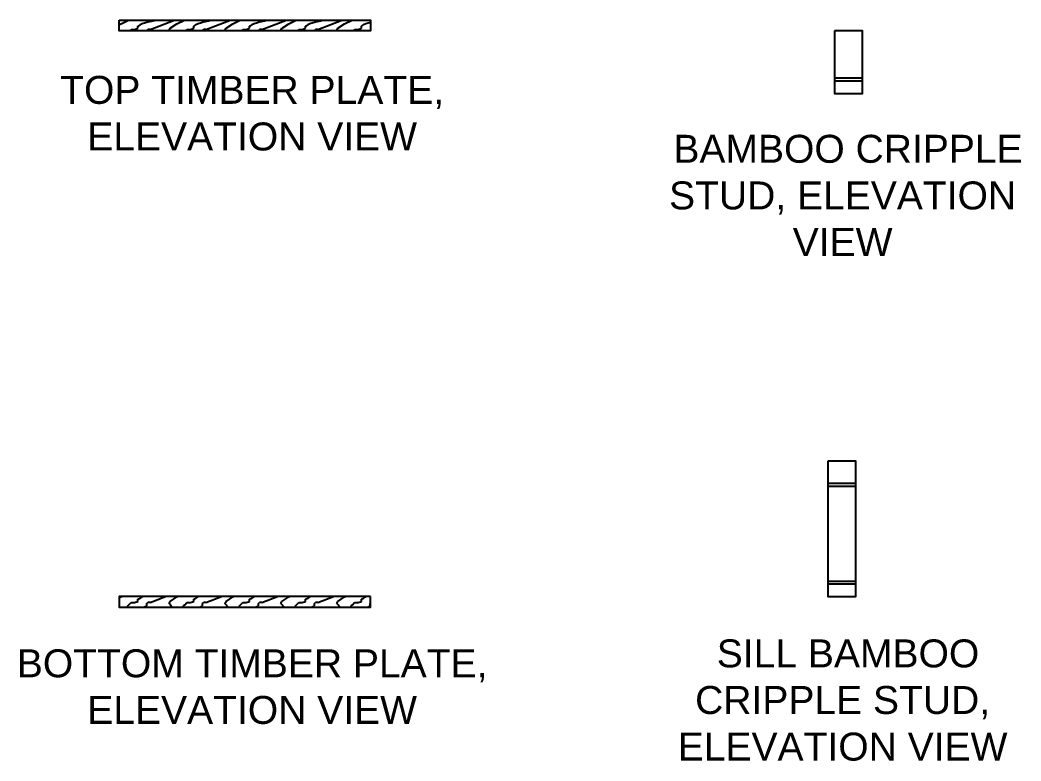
# Model space of a CAD drawing. Extents: x 6298 to 37851, y 8111 to 44134.
# Drawn here: x 13078 to 16660, y 12523 to 15173 of the extents above; entities that cross this region are included whole.
import ezdxf

# ---------------------------------------------------------------- set-up
doc = ezdxf.new("R2010")
doc.units = 0
doc.header["$MEASUREMENT"] = 0
for name, color, linetype in [('0-S1', 1, 'Continuous'), ('A-DIMENSIONS', 30, 'Continuous'), ('A-Hatch', 8, 'Continuous'), ('AR-Bamboo Stud', 2, 'Continuous'), ('AR-Timber Plate', 3, 'Continuous')]:
    doc.layers.add(name, color=color, linetype=linetype)
doc.styles.get("Standard").update_dxf_attribs({"font": 'arial.ttf'})

msp = doc.modelspace()

# ---------------------------------------------------------------- hatches: boundary and pattern name
at = {"layer": 'A-Hatch'}
h = msp.add_hatch(dxfattribs=at)
h.set_pattern_fill('HWOD20E1', color=256, scale=4, pattern_type=2)
h.set_pattern_definition([(14.03624, (-146456.78, -15832.68), (2e-07, 200), [32.9848, -791.6363]), (14.03624, (-146256.78, -15832.68), (2e-07, 200), [32.9848, -791.6363]), (14.03624, (-146056.78, -15832.68), (2e-07, 200), [32.9848, -791.6363]), (14.03624, (-145856.78, -15832.68), (2e-07, 200), [32.9848, -791.6363]), (18.43495, (-146424.78, -15824.68), (3e-07, 200), [37.9473, -594.5082]), (18.43495, (-146224.78, -15824.68), (3e-07, 200), [37.9473, -594.5082]), (18.43495, (-146024.78, -15824.68), (3e-07, 200), [37.9473, -594.5082]), (21.80141, (-146388.78, -15812.68), (-5e-06, 200), [21.5407, -1055.4923]), (21.80141, (-146188.78, -15812.68), (-5e-06, 200), [21.5407, -1055.4923]), (21.80141, (-145988.78, -15812.68), (-5e-06, 200), [21.5407, -1055.4923]), (21.80141, (-145788.78, -15812.68), (-5e-06, 200), [21.5407, -1055.4923]), (21.80141, (-145588.78, -15812.68), (-5e-06, 200), [21.5407, -1055.4923]), (63.43495, (-146368.78, -15804.68), (-3e-06, 199.999995), [8.94427, -438.26932]), (90, (-146364.78, -15796.68), (-200, 1e-14), [8, -192]), (153.43495, (-146364.78, -15788.68), (1e-05, 200), [8.94427, -438.2693]), (153.43495, (-146164.78, -15788.68), (1e-05, 200), [8.94427, -438.2693]), (90, (-146372.78, -15784.68), (-200, 1e-14), [8, -192]), (45, (-146372.78, -15776.68), (1e-14, 200), [5.65685, -277.18585]), (45, (-146368.78, -15772.68), (1e-14, 200), [5.65685, -277.18585]), (90, (-146364.78, -15768.68), (-200, 1e-14), [4, -196]), (146.30994, (-146364.78, -15764.68), (-1e-05, 200), [14.4222, -706.68805]), (146.30994, (-146164.78, -15764.68), (-1e-05, 200), [14.4222, -706.68805]), (146.30994, (-145964.78, -15764.68), (-1e-05, 200), [14.4222, -706.68805]), (168.69008, (-146376.78, -15756.68), (-2e-05, 200), [20.3961, -999.4078]), (168.69008, (-146176.78, -15756.68), (-2e-05, 200), [20.3961, -999.4078]), (168.69008, (-145976.78, -15756.68), (-2e-05, 200), [20.3961, -999.4078]), (168.69008, (-145776.78, -15756.68), (-2e-05, 200), [20.3961, -999.4078]), (168.69008, (-145576.78, -15756.68), (-2e-05, 200), [20.3961, -999.4078]), (171.86989, (-146396.78, -15752.68), (2e-05, 200), [28.2843, -1385.9293]), (171.86989, (-146196.78, -15752.68), (2e-05, 200), [28.2843, -1385.9293]), (171.86989, (-145996.78, -15752.68), (2e-05, 200), [28.2843, -1385.9293]), (171.86989, (-145796.78, -15752.68), (2e-05, 200), [28.2843, -1385.9293]), (171.86989, (-145596.78, -15752.68), (2e-05, 200), [28.2843, -1385.9293]), (171.86989, (-145396.78, -15752.68), (2e-05, 200), [28.2843, -1385.9293]), (171.86989, (-145196.78, -15752.68), (2e-05, 200), [28.2843, -1385.9293]), (172.87498, (-146424.78, -15748.68), (-2e-06, 200), [32.249, -1580.2025]), (172.87498, (-146224.78, -15748.68), (-2e-06, 200), [32.249, -1580.2025]), (172.87498, (-146024.78, -15748.68), (-2e-06, 200), [32.249, -1580.2025]), (172.87498, (-145824.78, -15748.68), (-2e-06, 200), [32.249, -1580.2025]), (172.87498, (-145624.78, -15748.68), (-2e-06, 200), [32.249, -1580.2025]), (172.87498, (-145424.78, -15748.68), (-2e-06, 200), [32.249, -1580.2025]), (172.87498, (-145224.78, -15748.68), (-2e-06, 200), [32.249, -1580.2025]), (172.87498, (-145024.78, -15748.68), (-2e-06, 200), [32.249, -1580.2025]), (20.85446, (-146456.78, -15860.68), (-1e-06, 200), [89.889, -4404.552]), (20.85446, (-146256.78, -15860.68), (-1e-06, 200), [89.889, -4404.552]), (20.85446, (-146056.78, -15860.68), (-1e-06, 200), [89.889, -4404.552]), (20.85446, (-145856.78, -15860.68), (-1e-06, 200), [89.889, -4404.552]), (20.85446, (-145656.78, -15860.68), (-1e-06, 200), [89.889, -4404.552]), (20.85446, (-145456.78, -15860.68), (-1e-06, 200), [89.889, -4404.552]), (20.85446, (-145256.78, -15860.68), (-1e-06, 200), [89.889, -4404.552]), (20.85446, (-145056.78, -15860.68), (-1e-06, 200), [89.889, -4404.552]), (20.85446, (-144856.78, -15860.68), (-1e-06, 200), [89.889, -4404.552]), (20.85446, (-144656.78, -15860.68), (-1e-06, 200), [89.889, -4404.552]), (20.85446, (-144456.78, -15860.68), (-1e-06, 200), [89.889, -4404.552]), (20.85446, (-144256.78, -15860.68), (-1e-06, 200), [89.889, -4404.552]), (20.85446, (-144056.78, -15860.68), (-1e-06, 200), [89.889, -4404.552]), (20.85446, (-143856.78, -15860.68), (-1e-06, 200), [89.889, -4404.552]), (20.85446, (-143656.78, -15860.68), (-1e-06, 200), [89.889, -4404.552]), (20.85446, (-143456.78, -15860.68), (-1e-06, 200), [89.889, -4404.552]), (20.85446, (-143256.78, -15860.68), (-1e-06, 200), [89.889, -4404.552]), (20.85446, (-143056.78, -15860.68), (-1e-06, 200), [89.889, -4404.552]), (20.85446, (-142856.78, -15860.68), (-1e-06, 200), [89.889, -4404.552]), (20.85446, (-142656.78, -15860.68), (-1e-06, 200), [89.889, -4404.552]), (20.85446, (-142456.78, -15860.68), (-1e-06, 200), [89.889, -4404.552]), (23.96249, (-146372.78, -15828.68), (-7e-06, 200), [39.3954, -1930.376]), (23.96249, (-146172.78, -15828.68), (-7e-06, 200), [39.3954, -1930.376]), (23.96249, (-145972.78, -15828.68), (-7e-06, 200), [39.3954, -1930.376]), (23.96249, (-145772.78, -15828.68), (-7e-06, 200), [39.3954, -1930.376]), (23.96249, (-145572.78, -15828.68), (-7e-06, 200), [39.3954, -1930.376]), (23.96249, (-145372.78, -15828.68), (-7e-06, 200), [39.3954, -1930.376]), (23.96249, (-145172.78, -15828.68), (-7e-06, 200), [39.3954, -1930.376]), (23.96249, (-144972.78, -15828.68), (-7e-06, 200), [39.3954, -1930.376]), (23.96249, (-144772.78, -15828.68), (-7e-06, 200), [39.3954, -1930.376]), (63.43495, (-146336.78, -15812.68), (-3e-06, 199.999995), [8.94427, -438.26932]), (108.43495, (-146332.78, -15804.68), (-9e-06, 200.000005), [12.6491, -619.8064]), (108.43495, (-146336.78, -15792.68), (-9e-06, 200.000005), [12.6491, -619.8064]), (45, (-146340.78, -15780.68), (1e-14, 200), [16.97056, -265.87216]), (71.56505, (-146328.78, -15768.68), (6e-06, 200.000006), [12.6491, -619.8064]), (135, (-146324.78, -15756.68), (1e-14, 200), [11.3137, -271.529]), (143.1301, (-146332.78, -15748.68), (-5e-07, 200), [20, -980]), (143.1301, (-146132.78, -15748.68), (-5e-07, 200), [20, -980]), (143.1301, (-145932.78, -15748.68), (-5e-07, 200), [20, -980]), (143.1301, (-145732.78, -15748.68), (-5e-07, 200), [20, -980]), (170.53767, (-146348.78, -15736.68), (2e-05, 200), [24.331, -1192.2214]), (170.53767, (-146148.78, -15736.68), (2e-05, 200), [24.331, -1192.2214]), (170.53767, (-145948.78, -15736.68), (2e-05, 200), [24.331, -1192.2214]), (170.53767, (-145748.78, -15736.68), (2e-05, 200), [24.331, -1192.2214]), (170.53767, (-145548.78, -15736.68), (2e-05, 200), [24.331, -1192.2214]), (170.53767, (-145348.78, -15736.68), (2e-05, 200), [24.331, -1192.2214]), (161.56505, (-146372.78, -15732.68), (1e-05, 200), [37.9473, -594.5082]), (161.56505, (-146172.78, -15732.68), (1e-05, 200), [37.9473, -594.5082]), (161.56505, (-145972.78, -15732.68), (1e-05, 200), [37.9473, -594.5082]), (170.53767, (-146408.78, -15720.68), (2e-05, 200), [48.6621, -1167.8904]), (170.53767, (-146208.78, -15720.68), (2e-05, 200), [48.6621, -1167.8904]), (170.53767, (-146008.78, -15720.68), (2e-05, 200), [48.6621, -1167.8904]), (170.53767, (-145808.78, -15720.68), (2e-05, 200), [48.6621, -1167.8904]), (170.53767, (-145608.78, -15720.68), (2e-05, 200), [48.6621, -1167.8904]), (170.53767, (-145408.78, -15720.68), (2e-05, 200), [48.6621, -1167.8904]), (116.56505, (-146376.78, -15880.68), (-1e-05, 200.000006), [8.94427, -438.26932]), (135, (-146380.78, -15872.68), (1e-14, 200), [11.3137, -271.529]), (63.43495, (-146388.78, -15864.68), (-3e-06, 199.999995), [8.94427, -438.26932]), (33.69007, (-146384.78, -15856.68), (7e-06, 200), [28.8444, -692.2659]), (33.69007, (-146184.78, -15856.68), (7e-06, 200), [28.8444, -692.2659]), (33.69007, (-145984.78, -15856.68), (7e-06, 200), [28.8444, -692.2659]), (26.56505, (-146360.78, -15840.68), (4e-06, 200), [35.7771, -411.4365]), (26.56505, (-146160.78, -15840.68), (4e-06, 200), [35.7771, -411.4365]), (15.9454, (-146328.78, -15824.68), (-3e-07, 200), [29.1204, -1426.9015]), (15.9454, (-146128.78, -15824.68), (-3e-07, 200), [29.1204, -1426.9015]), (15.9454, (-145928.78, -15824.68), (-3e-07, 200), [29.1204, -1426.9015]), (15.9454, (-145728.78, -15824.68), (-3e-07, 200), [29.1204, -1426.9015]), (15.9454, (-145528.78, -15824.68), (-3e-07, 200), [29.1204, -1426.9015]), (15.9454, (-145328.78, -15824.68), (-3e-07, 200), [29.1204, -1426.9015]), (15.9454, (-145128.78, -15824.68), (-3e-07, 200), [29.1204, -1426.9015]), (8.1301, (-146300.78, -15816.68), (5e-07, 200), [28.2843, -1385.9293]), (8.1301, (-146100.78, -15816.68), (5e-07, 200), [28.2843, -1385.9293]), (8.1301, (-145900.78, -15816.68), (5e-07, 200), [28.2843, -1385.9293]), (8.1301, (-145700.78, -15816.68), (5e-07, 200), [28.2843, -1385.9293]), (8.1301, (-145500.78, -15816.68), (5e-07, 200), [28.2843, -1385.9293]), (8.1301, (-145300.78, -15816.68), (5e-07, 200), [28.2843, -1385.9293]), (8.1301, (-145100.78, -15816.68), (5e-07, 200), [28.2843, -1385.9293]), (14.03624, (-146272.78, -15812.68), (2e-07, 200), [16.4924, -808.1287]), (14.03624, (-146072.78, -15812.68), (2e-07, 200), [16.4924, -808.1287]), (14.03624, (-145872.78, -15812.68), (2e-07, 200), [16.4924, -808.1287]), (14.03624, (-145672.78, -15812.68), (2e-07, 200), [16.4924, -808.1287]), (270, (-146376.78, -15880.68), (200, 1e-14), [4, -196]), (164.74489, (-146256.78, -15744.68), (-4e-06, 200), [45.607, -2234.744]), (164.74489, (-146056.78, -15744.68), (-4e-06, 200), [45.607, -2234.744]), (164.74489, (-145856.78, -15744.68), (-4e-06, 200), [45.607, -2234.744]), (164.74489, (-145656.78, -15744.68), (-4e-06, 200), [45.607, -2234.744]), (164.74489, (-145456.78, -15744.68), (-4e-06, 200), [45.607, -2234.744]), (164.74489, (-145256.78, -15744.68), (-4e-06, 200), [45.607, -2234.744]), (164.74489, (-145056.78, -15744.68), (-4e-06, 200), [45.607, -2234.744]), (164.74489, (-144856.78, -15744.68), (-4e-06, 200), [45.607, -2234.744]), (164.74489, (-144656.78, -15744.68), (-4e-06, 200), [45.607, -2234.744]), (164.74489, (-144456.78, -15744.68), (-4e-06, 200), [45.607, -2234.744]), (164.74489, (-144256.78, -15744.68), (-4e-06, 200), [45.607, -2234.744]), (159.44395, (-146300.78, -15732.68), (-2e-05, 200), [34.176, -1674.6248]), (159.44395, (-146100.78, -15732.68), (-2e-05, 200), [34.176, -1674.6248]), (159.44395, (-145900.78, -15732.68), (-2e-05, 200), [34.176, -1674.6248]), (159.44395, (-145700.78, -15732.68), (-2e-05, 200), [34.176, -1674.6248]), (159.44395, (-145500.78, -15732.68), (-2e-05, 200), [34.176, -1674.6248]), (159.44395, (-145300.78, -15732.68), (-2e-05, 200), [34.176, -1674.6248]), (159.44395, (-145100.78, -15732.68), (-2e-05, 200), [34.176, -1674.6248]), (159.44395, (-144900.78, -15732.68), (-2e-05, 200), [34.176, -1674.6248]), (135, (-146332.78, -15720.68), (1e-14, 200), [11.3137, -271.529]), (90, (-146340.78, -15712.68), (-200, 1e-14), [8, -192]), (63.43495, (-146340.78, -15704.68), (-3e-06, 199.999995), [8.94427, -438.26932]), (90, (-146336.78, -15696.68), (-200, 1e-14), [8, -192]), (90, (-146336.78, -15688.68), (-200, 1e-14), [4, -196]), (9.46232, (-146456.78, -15808.68), (2e-06, 200), [24.331, -1192.2214]), (9.46232, (-146256.78, -15808.68), (2e-06, 200), [24.331, -1192.2214]), (9.46232, (-146056.78, -15808.68), (2e-06, 200), [24.331, -1192.2214]), (9.46232, (-145856.78, -15808.68), (2e-06, 200), [24.331, -1192.2214]), (9.46232, (-145656.78, -15808.68), (2e-06, 200), [24.331, -1192.2214]), (9.46232, (-145456.78, -15808.68), (2e-06, 200), [24.331, -1192.2214]), (21.80141, (-146432.78, -15804.68), (-5e-06, 200), [21.5407, -1055.4923]), (21.80141, (-146232.78, -15804.68), (-5e-06, 200), [21.5407, -1055.4923]), (21.80141, (-146032.78, -15804.68), (-5e-06, 200), [21.5407, -1055.4923]), (21.80141, (-145832.78, -15804.68), (-5e-06, 200), [21.5407, -1055.4923]), (21.80141, (-145632.78, -15804.68), (-5e-06, 200), [21.5407, -1055.4923]), (45, (-146412.78, -15796.68), (1e-14, 200), [11.3137, -271.529]), (108.43495, (-146404.78, -15788.68), (-9e-06, 200.000005), [12.6491, -619.8064]), (153.43495, (-146408.78, -15776.68), (1e-05, 200), [17.88854, -429.32504]), (153.43495, (-146208.78, -15776.68), (1e-05, 200), [17.88854, -429.32504]), (165.96376, (-146424.78, -15768.68), (5e-06, 200), [16.4924, -808.1287]), (165.96376, (-146224.78, -15768.68), (5e-06, 200), [16.4924, -808.1287]), (165.96376, (-146024.78, -15768.68), (5e-06, 200), [16.4924, -808.1287]), (165.96376, (-145824.78, -15768.68), (5e-06, 200), [16.4924, -808.1287]), (165.96376, (-146440.78, -15764.68), (5e-06, 200), [16.4924, -808.1287]), (165.96376, (-146240.78, -15764.68), (5e-06, 200), [16.4924, -808.1287]), (165.96376, (-146040.78, -15764.68), (5e-06, 200), [16.4924, -808.1287]), (165.96376, (-145840.78, -15764.68), (5e-06, 200), [16.4924, -808.1287]), (158.19859, (-146256.78, -15712.68), (-2e-05, 200), [21.5407, -1055.4923]), (158.19859, (-146056.78, -15712.68), (-2e-05, 200), [21.5407, -1055.4923]), (158.19859, (-145856.78, -15712.68), (-2e-05, 200), [21.5407, -1055.4923]), (158.19859, (-145656.78, -15712.68), (-2e-05, 200), [21.5407, -1055.4923]), (158.19859, (-145456.78, -15712.68), (-2e-05, 200), [21.5407, -1055.4923]), (153.43495, (-146276.78, -15704.68), (1e-05, 200), [8.94427, -438.2693]), (153.43495, (-146076.78, -15704.68), (1e-05, 200), [8.94427, -438.2693]), (135, (-146284.78, -15700.68), (1e-14, 200), [11.3137, -271.529]), (90, (-146292.78, -15692.68), (-200, 1e-14), [4, -196]), (45, (-146292.78, -15688.68), (1e-14, 200), [5.65685, -277.18585]), (165.96376, (-146256.78, -15760.68), (5e-06, 200), [32.9848, -791.6363]), (165.96376, (-146056.78, -15760.68), (5e-06, 200), [32.9848, -791.6363]), (165.96376, (-145856.78, -15760.68), (5e-06, 200), [32.9848, -791.6363]), (165.96376, (-145656.78, -15760.68), (5e-06, 200), [32.9848, -791.6363]), (161.56505, (-146288.78, -15752.68), (1e-05, 200), [25.2982, -607.1573]), (161.56505, (-146088.78, -15752.68), (1e-05, 200), [25.2982, -607.1573]), (161.56505, (-145888.78, -15752.68), (1e-05, 200), [25.2982, -607.1573]), (149.03624, (-146312.78, -15744.68), (1e-05, 200), [23.3238, -1142.8666]), (149.03624, (-146112.78, -15744.68), (1e-05, 200), [23.3238, -1142.8666]), (149.03624, (-145912.78, -15744.68), (1e-05, 200), [23.3238, -1142.8666]), (149.03624, (-145712.78, -15744.68), (1e-05, 200), [23.3238, -1142.8666]), (149.03624, (-145512.78, -15744.68), (1e-05, 200), [23.3238, -1142.8666]), (153.43495, (-146332.78, -15732.68), (1e-05, 200), [26.8328, -420.38077]), (153.43495, (-146132.78, -15732.68), (1e-05, 200), [26.8328, -420.38077]), (135, (-146356.78, -15720.68), (1e-14, 200), [11.3137, -271.529]), (153.43495, (-146364.78, -15712.68), (1e-05, 200), [8.94427, -438.2693]), (153.43495, (-146164.78, -15712.68), (1e-05, 200), [8.94427, -438.2693]), (108.43495, (-146372.78, -15708.68), (-9e-06, 200.000005), [12.6491, -619.8064]), (90, (-146376.78, -15696.68), (-200, 1e-14), [12, -188]), (195.94539, (-146256.78, -15832.68), (2e-05, 200), [29.1204, -1426.9015]), (195.94539, (-146056.78, -15832.68), (2e-05, 200), [29.1204, -1426.9015]), (195.94539, (-145856.78, -15832.68), (2e-05, 200), [29.1204, -1426.9015]), (195.94539, (-145656.78, -15832.68), (2e-05, 200), [29.1204, -1426.9015]), (195.94539, (-145456.78, -15832.68), (2e-05, 200), [29.1204, -1426.9015]), (195.94539, (-145256.78, -15832.68), (2e-05, 200), [29.1204, -1426.9015]), (195.94539, (-145056.78, -15832.68), (2e-05, 200), [29.1204, -1426.9015]), (206.56506, (-146284.78, -15840.68), (-3e-05, 200), [8.94427, -438.2693]), (206.56506, (-146084.78, -15840.68), (-3e-05, 200), [8.94427, -438.2693]), (180, (-146256.78, -15860.68), (-2e-14, -200), [8, -192]), (90, (-146336.78, -15884.68), (-200, 1e-14), [12, -188]), (45, (-146336.78, -15872.68), (1e-14, 200), [5.65685, -277.18585]), (45, (-146332.78, -15868.68), (1e-14, 200), [11.3137, -271.529]), (0, (-146324.78, -15860.68), (0, 200), [12, -188]), (18.43495, (-146312.78, -15860.68), (3e-07, 200), [12.6491, -619.8064]), (18.43495, (-146112.78, -15860.68), (3e-07, 200), [12.6491, -619.8064]), (18.43495, (-145912.78, -15860.68), (3e-07, 200), [12.6491, -619.8064]), (90, (-146300.78, -15856.68), (-200, 1e-14), [8, -192]), (26.56505, (-146300.78, -15848.68), (4e-06, 200), [8.94427, -438.2693]), (26.56505, (-146100.78, -15848.68), (4e-06, 200), [8.94427, -438.2693]), (45, (-146288.78, -15884.68), (1e-14, 200), [5.65685, -277.18585]), (26.56505, (-146284.78, -15880.68), (4e-06, 200), [8.94427, -438.2693]), (26.56505, (-146084.78, -15880.68), (4e-06, 200), [8.94427, -438.2693]), (26.56505, (-146276.78, -15876.68), (4e-06, 200), [8.94427, -438.2693]), (26.56505, (-146076.78, -15876.68), (4e-06, 200), [8.94427, -438.2693]), (90, (-146268.78, -15872.68), (-200, 1e-14), [4, -196]), (90, (-146268.78, -15868.68), (-200, 1e-14), [4, -196]), (45, (-146268.78, -15864.68), (1e-14, 200), [5.65685, -277.18585])])
h.paths.add_polyline_path([(14332.6, 15134.7), (13432.5, 15134.8), (13432.5, 15172.7), (14332.6, 15172.9)])
h = msp.add_hatch(dxfattribs=at)
h.set_pattern_fill('HWOD20E1', color=256, scale=4, pattern_type=2)
h.set_pattern_definition([(14.03624, (-146456.79, -17882.6), (2e-07, 200), [32.9848, -791.6363]), (14.03624, (-146256.79, -17882.6), (2e-07, 200), [32.9848, -791.6363]), (14.03624, (-146056.79, -17882.6), (2e-07, 200), [32.9848, -791.6363]), (14.03624, (-145856.79, -17882.6), (2e-07, 200), [32.9848, -791.6363]), (18.43495, (-146424.79, -17874.6), (3e-07, 200), [37.9473, -594.5082]), (18.43495, (-146224.79, -17874.6), (3e-07, 200), [37.9473, -594.5082]), (18.43495, (-146024.79, -17874.6), (3e-07, 200), [37.9473, -594.5082]), (21.80141, (-146388.79, -17862.6), (-5e-06, 200), [21.5407, -1055.4923]), (21.80141, (-146188.79, -17862.6), (-5e-06, 200), [21.5407, -1055.4923]), (21.80141, (-145988.79, -17862.6), (-5e-06, 200), [21.5407, -1055.4923]), (21.80141, (-145788.79, -17862.6), (-5e-06, 200), [21.5407, -1055.4923]), (21.80141, (-145588.79, -17862.6), (-5e-06, 200), [21.5407, -1055.4923]), (63.43495, (-146368.79, -17854.6), (-3e-06, 199.999995), [8.94427, -438.26932]), (90, (-146364.79, -17846.6), (-200, 1e-14), [8, -192]), (153.43495, (-146364.79, -17838.6), (1e-05, 200), [8.94427, -438.2693]), (153.43495, (-146164.79, -17838.6), (1e-05, 200), [8.94427, -438.2693]), (90, (-146372.79, -17834.6), (-200, 1e-14), [8, -192]), (45, (-146372.79, -17826.6), (1e-14, 200), [5.65685, -277.18585]), (45, (-146368.79, -17822.6), (1e-14, 200), [5.65685, -277.18585]), (90, (-146364.79, -17818.6), (-200, 1e-14), [4, -196]), (146.30994, (-146364.79, -17814.6), (-1e-05, 200), [14.4222, -706.68805]), (146.30994, (-146164.79, -17814.6), (-1e-05, 200), [14.4222, -706.68805]), (146.30994, (-145964.79, -17814.6), (-1e-05, 200), [14.4222, -706.68805]), (168.69008, (-146376.79, -17806.6), (-2e-05, 200), [20.3961, -999.4078]), (168.69008, (-146176.79, -17806.6), (-2e-05, 200), [20.3961, -999.4078]), (168.69008, (-145976.79, -17806.6), (-2e-05, 200), [20.3961, -999.4078]), (168.69008, (-145776.79, -17806.6), (-2e-05, 200), [20.3961, -999.4078]), (168.69008, (-145576.79, -17806.6), (-2e-05, 200), [20.3961, -999.4078]), (171.86989, (-146396.79, -17802.6), (2e-05, 200), [28.2843, -1385.9293]), (171.86989, (-146196.79, -17802.6), (2e-05, 200), [28.2843, -1385.9293]), (171.86989, (-145996.79, -17802.6), (2e-05, 200), [28.2843, -1385.9293]), (171.86989, (-145796.79, -17802.6), (2e-05, 200), [28.2843, -1385.9293]), (171.86989, (-145596.79, -17802.6), (2e-05, 200), [28.2843, -1385.9293]), (171.86989, (-145396.79, -17802.6), (2e-05, 200), [28.2843, -1385.9293]), (171.86989, (-145196.79, -17802.6), (2e-05, 200), [28.2843, -1385.9293]), (172.87498, (-146424.79, -17798.6), (-2e-06, 200), [32.249, -1580.2025]), (172.87498, (-146224.79, -17798.6), (-2e-06, 200), [32.249, -1580.2025]), (172.87498, (-146024.79, -17798.6), (-2e-06, 200), [32.249, -1580.2025]), (172.87498, (-145824.79, -17798.6), (-2e-06, 200), [32.249, -1580.2025]), (172.87498, (-145624.79, -17798.6), (-2e-06, 200), [32.249, -1580.2025]), (172.87498, (-145424.79, -17798.6), (-2e-06, 200), [32.249, -1580.2025]), (172.87498, (-145224.79, -17798.6), (-2e-06, 200), [32.249, -1580.2025]), (172.87498, (-145024.79, -17798.6), (-2e-06, 200), [32.249, -1580.2025]), (20.85446, (-146456.79, -17910.6), (-1e-06, 200), [89.889, -4404.552]), (20.85446, (-146256.79, -17910.6), (-1e-06, 200), [89.889, -4404.552]), (20.85446, (-146056.79, -17910.6), (-1e-06, 200), [89.889, -4404.552]), (20.85446, (-145856.79, -17910.6), (-1e-06, 200), [89.889, -4404.552]), (20.85446, (-145656.79, -17910.6), (-1e-06, 200), [89.889, -4404.552]), (20.85446, (-145456.79, -17910.6), (-1e-06, 200), [89.889, -4404.552]), (20.85446, (-145256.79, -17910.6), (-1e-06, 200), [89.889, -4404.552]), (20.85446, (-145056.79, -17910.6), (-1e-06, 200), [89.889, -4404.552]), (20.85446, (-144856.79, -17910.6), (-1e-06, 200), [89.889, -4404.552]), (20.85446, (-144656.79, -17910.6), (-1e-06, 200), [89.889, -4404.552]), (20.85446, (-144456.79, -17910.6), (-1e-06, 200), [89.889, -4404.552]), (20.85446, (-144256.79, -17910.6), (-1e-06, 200), [89.889, -4404.552]), (20.85446, (-144056.79, -17910.6), (-1e-06, 200), [89.889, -4404.552]), (20.85446, (-143856.79, -17910.6), (-1e-06, 200), [89.889, -4404.552]), (20.85446, (-143656.79, -17910.6), (-1e-06, 200), [89.889, -4404.552]), (20.85446, (-143456.79, -17910.6), (-1e-06, 200), [89.889, -4404.552]), (20.85446, (-143256.79, -17910.6), (-1e-06, 200), [89.889, -4404.552]), (20.85446, (-143056.79, -17910.6), (-1e-06, 200), [89.889, -4404.552]), (20.85446, (-142856.79, -17910.6), (-1e-06, 200), [89.889, -4404.552]), (20.85446, (-142656.79, -17910.6), (-1e-06, 200), [89.889, -4404.552]), (20.85446, (-142456.79, -17910.6), (-1e-06, 200), [89.889, -4404.552]), (23.96249, (-146372.79, -17878.6), (-7e-06, 200), [39.3954, -1930.376]), (23.96249, (-146172.79, -17878.6), (-7e-06, 200), [39.3954, -1930.376]), (23.96249, (-145972.79, -17878.6), (-7e-06, 200), [39.3954, -1930.376]), (23.96249, (-145772.79, -17878.6), (-7e-06, 200), [39.3954, -1930.376]), (23.96249, (-145572.79, -17878.6), (-7e-06, 200), [39.3954, -1930.376]), (23.96249, (-145372.79, -17878.6), (-7e-06, 200), [39.3954, -1930.376]), (23.96249, (-145172.79, -17878.6), (-7e-06, 200), [39.3954, -1930.376]), (23.96249, (-144972.79, -17878.6), (-7e-06, 200), [39.3954, -1930.376]), (23.96249, (-144772.79, -17878.6), (-7e-06, 200), [39.3954, -1930.376]), (63.43495, (-146336.79, -17862.6), (-3e-06, 199.999995), [8.94427, -438.26932]), (108.43495, (-146332.79, -17854.604), (-9e-06, 200.000005), [12.6491, -619.8064]), (108.43495, (-146336.79, -17842.604), (-9e-06, 200.000005), [12.6491, -619.8064]), (45, (-146340.79, -17830.6), (1e-14, 200), [16.97056, -265.87216]), (71.56505, (-146328.79, -17818.604), (6e-06, 200.000006), [12.6491, -619.8064]), (135, (-146324.79, -17806.6), (1e-14, 200), [11.3137, -271.529]), (143.1301, (-146332.79, -17798.6), (-5e-07, 200), [20, -980]), (143.1301, (-146132.79, -17798.6), (-5e-07, 200), [20, -980]), (143.1301, (-145932.79, -17798.6), (-5e-07, 200), [20, -980]), (143.1301, (-145732.79, -17798.6), (-5e-07, 200), [20, -980]), (170.53767, (-146348.79, -17786.6), (2e-05, 200), [24.331, -1192.2214]), (170.53767, (-146148.79, -17786.6), (2e-05, 200), [24.331, -1192.2214]), (170.53767, (-145948.79, -17786.6), (2e-05, 200), [24.331, -1192.2214]), (170.53767, (-145748.79, -17786.6), (2e-05, 200), [24.331, -1192.2214]), (170.53767, (-145548.79, -17786.6), (2e-05, 200), [24.331, -1192.2214]), (170.53767, (-145348.79, -17786.6), (2e-05, 200), [24.331, -1192.2214]), (161.56505, (-146372.79, -17782.6), (1e-05, 200), [37.9473, -594.5082]), (161.56505, (-146172.79, -17782.6), (1e-05, 200), [37.9473, -594.5082]), (161.56505, (-145972.79, -17782.6), (1e-05, 200), [37.9473, -594.5082]), (170.53767, (-146408.79, -17770.6), (2e-05, 200), [48.6621, -1167.8904]), (170.53767, (-146208.79, -17770.6), (2e-05, 200), [48.6621, -1167.8904]), (170.53767, (-146008.79, -17770.6), (2e-05, 200), [48.6621, -1167.8904]), (170.53767, (-145808.79, -17770.6), (2e-05, 200), [48.6621, -1167.8904]), (170.53767, (-145608.79, -17770.6), (2e-05, 200), [48.6621, -1167.8904]), (170.53767, (-145408.79, -17770.6), (2e-05, 200), [48.6621, -1167.8904]), (116.56505, (-146376.79, -17930.6), (-1e-05, 200.000006), [8.94427, -438.26932]), (135, (-146380.79, -17922.6), (1e-14, 200), [11.3137, -271.529]), (63.43495, (-146388.79, -17914.6), (-3e-06, 199.999995), [8.94427, -438.26932]), (33.69007, (-146384.79, -17906.6), (7e-06, 200), [28.8444, -692.2659]), (33.69007, (-146184.79, -17906.6), (7e-06, 200), [28.8444, -692.2659]), (33.69007, (-145984.79, -17906.6), (7e-06, 200), [28.8444, -692.2659]), (26.56505, (-146360.79, -17890.6), (4e-06, 200), [35.7771, -411.4365]), (26.56505, (-146160.79, -17890.6), (4e-06, 200), [35.7771, -411.4365]), (15.9454, (-146328.79, -17874.6), (-3e-07, 200), [29.1204, -1426.9015]), (15.9454, (-146128.79, -17874.6), (-3e-07, 200), [29.1204, -1426.9015]), (15.9454, (-145928.79, -17874.6), (-3e-07, 200), [29.1204, -1426.9015]), (15.9454, (-145728.79, -17874.6), (-3e-07, 200), [29.1204, -1426.9015]), (15.9454, (-145528.79, -17874.6), (-3e-07, 200), [29.1204, -1426.9015]), (15.9454, (-145328.79, -17874.6), (-3e-07, 200), [29.1204, -1426.9015]), (15.9454, (-145128.79, -17874.6), (-3e-07, 200), [29.1204, -1426.9015]), (8.1301, (-146300.79, -17866.6), (5e-07, 200), [28.2843, -1385.9293]), (8.1301, (-146100.79, -17866.6), (5e-07, 200), [28.2843, -1385.9293]), (8.1301, (-145900.79, -17866.6), (5e-07, 200), [28.2843, -1385.9293]), (8.1301, (-145700.79, -17866.6), (5e-07, 200), [28.2843, -1385.9293]), (8.1301, (-145500.79, -17866.6), (5e-07, 200), [28.2843, -1385.9293]), (8.1301, (-145300.79, -17866.6), (5e-07, 200), [28.2843, -1385.9293]), (8.1301, (-145100.79, -17866.6), (5e-07, 200), [28.2843, -1385.9293]), (14.03624, (-146272.79, -17862.6), (2e-07, 200), [16.4924, -808.1287]), (14.03624, (-146072.79, -17862.6), (2e-07, 200), [16.4924, -808.1287]), (14.03624, (-145872.79, -17862.6), (2e-07, 200), [16.4924, -808.1287]), (14.03624, (-145672.79, -17862.6), (2e-07, 200), [16.4924, -808.1287]), (270, (-146376.79, -17930.6), (200, 1e-14), [4, -196]), (164.74489, (-146256.79, -17794.6), (-4e-06, 200), [45.607, -2234.744]), (164.74489, (-146056.79, -17794.6), (-4e-06, 200), [45.607, -2234.744]), (164.74489, (-145856.79, -17794.6), (-4e-06, 200), [45.607, -2234.744]), (164.74489, (-145656.79, -17794.6), (-4e-06, 200), [45.607, -2234.744]), (164.74489, (-145456.79, -17794.6), (-4e-06, 200), [45.607, -2234.744]), (164.74489, (-145256.79, -17794.6), (-4e-06, 200), [45.607, -2234.744]), (164.74489, (-145056.79, -17794.6), (-4e-06, 200), [45.607, -2234.744]), (164.74489, (-144856.79, -17794.6), (-4e-06, 200), [45.607, -2234.744]), (164.74489, (-144656.79, -17794.6), (-4e-06, 200), [45.607, -2234.744]), (164.74489, (-144456.79, -17794.6), (-4e-06, 200), [45.607, -2234.744]), (164.74489, (-144256.79, -17794.6), (-4e-06, 200), [45.607, -2234.744]), (159.44395, (-146300.79, -17782.6), (-2e-05, 200), [34.176, -1674.6248]), (159.44395, (-146100.79, -17782.6), (-2e-05, 200), [34.176, -1674.6248]), (159.44395, (-145900.79, -17782.6), (-2e-05, 200), [34.176, -1674.6248]), (159.44395, (-145700.79, -17782.6), (-2e-05, 200), [34.176, -1674.6248]), (159.44395, (-145500.79, -17782.6), (-2e-05, 200), [34.176, -1674.6248]), (159.44395, (-145300.79, -17782.6), (-2e-05, 200), [34.176, -1674.6248]), (159.44395, (-145100.79, -17782.6), (-2e-05, 200), [34.176, -1674.6248]), (159.44395, (-144900.79, -17782.6), (-2e-05, 200), [34.176, -1674.6248]), (135, (-146332.79, -17770.6), (1e-14, 200), [11.3137, -271.529]), (90, (-146340.79, -17762.6), (-200, 1e-14), [8, -192]), (63.43495, (-146340.79, -17754.6), (-3e-06, 199.999995), [8.94427, -438.26932]), (90, (-146336.79, -17746.6), (-200, 1e-14), [8, -192]), (90, (-146336.79, -17738.6), (-200, 1e-14), [4, -196]), (9.46232, (-146456.79, -17858.6), (2e-06, 200), [24.331, -1192.2214]), (9.46232, (-146256.79, -17858.6), (2e-06, 200), [24.331, -1192.2214]), (9.46232, (-146056.79, -17858.6), (2e-06, 200), [24.331, -1192.2214]), (9.46232, (-145856.79, -17858.6), (2e-06, 200), [24.331, -1192.2214]), (9.46232, (-145656.79, -17858.6), (2e-06, 200), [24.331, -1192.2214]), (9.46232, (-145456.79, -17858.6), (2e-06, 200), [24.331, -1192.2214]), (21.80141, (-146432.79, -17854.6), (-5e-06, 200), [21.5407, -1055.4923]), (21.80141, (-146232.79, -17854.6), (-5e-06, 200), [21.5407, -1055.4923]), (21.80141, (-146032.79, -17854.6), (-5e-06, 200), [21.5407, -1055.4923]), (21.80141, (-145832.79, -17854.6), (-5e-06, 200), [21.5407, -1055.4923]), (21.80141, (-145632.79, -17854.6), (-5e-06, 200), [21.5407, -1055.4923]), (45, (-146412.79, -17846.6), (1e-14, 200), [11.3137, -271.529]), (108.43495, (-146404.79, -17838.604), (-9e-06, 200.000005), [12.6491, -619.8064]), (153.43495, (-146408.79, -17826.6), (1e-05, 200), [17.88854, -429.32504]), (153.43495, (-146208.79, -17826.6), (1e-05, 200), [17.88854, -429.32504]), (165.96376, (-146424.79, -17818.6), (5e-06, 200), [16.4924, -808.1287]), (165.96376, (-146224.79, -17818.6), (5e-06, 200), [16.4924, -808.1287]), (165.96376, (-146024.79, -17818.6), (5e-06, 200), [16.4924, -808.1287]), (165.96376, (-145824.79, -17818.6), (5e-06, 200), [16.4924, -808.1287]), (165.96376, (-146440.79, -17814.6), (5e-06, 200), [16.4924, -808.1287]), (165.96376, (-146240.79, -17814.6), (5e-06, 200), [16.4924, -808.1287]), (165.96376, (-146040.79, -17814.6), (5e-06, 200), [16.4924, -808.1287]), (165.96376, (-145840.79, -17814.6), (5e-06, 200), [16.4924, -808.1287]), (158.19859, (-146256.79, -17762.6), (-2e-05, 200), [21.5407, -1055.4923]), (158.19859, (-146056.79, -17762.6), (-2e-05, 200), [21.5407, -1055.4923]), (158.19859, (-145856.79, -17762.6), (-2e-05, 200), [21.5407, -1055.4923]), (158.19859, (-145656.79, -17762.6), (-2e-05, 200), [21.5407, -1055.4923]), (158.19859, (-145456.79, -17762.6), (-2e-05, 200), [21.5407, -1055.4923]), (153.43495, (-146276.79, -17754.6), (1e-05, 200), [8.94427, -438.2693]), (153.43495, (-146076.79, -17754.6), (1e-05, 200), [8.94427, -438.2693]), (135, (-146284.79, -17750.6), (1e-14, 200), [11.3137, -271.529]), (90, (-146292.79, -17742.6), (-200, 1e-14), [4, -196]), (45, (-146292.79, -17738.6), (1e-14, 200), [5.65685, -277.18585]), (165.96376, (-146256.79, -17810.6), (5e-06, 200), [32.9848, -791.6363]), (165.96376, (-146056.79, -17810.6), (5e-06, 200), [32.9848, -791.6363]), (165.96376, (-145856.79, -17810.6), (5e-06, 200), [32.9848, -791.6363]), (165.96376, (-145656.79, -17810.6), (5e-06, 200), [32.9848, -791.6363]), (161.56505, (-146288.79, -17802.6), (1e-05, 200), [25.2982, -607.1573]), (161.56505, (-146088.79, -17802.6), (1e-05, 200), [25.2982, -607.1573]), (161.56505, (-145888.79, -17802.6), (1e-05, 200), [25.2982, -607.1573]), (149.03624, (-146312.79, -17794.6), (1e-05, 200), [23.3238, -1142.8666]), (149.03624, (-146112.79, -17794.6), (1e-05, 200), [23.3238, -1142.8666]), (149.03624, (-145912.79, -17794.6), (1e-05, 200), [23.3238, -1142.8666]), (149.03624, (-145712.79, -17794.6), (1e-05, 200), [23.3238, -1142.8666]), (149.03624, (-145512.79, -17794.6), (1e-05, 200), [23.3238, -1142.8666]), (153.43495, (-146332.79, -17782.6), (1e-05, 200), [26.8328, -420.38077]), (153.43495, (-146132.79, -17782.6), (1e-05, 200), [26.8328, -420.38077]), (135, (-146356.79, -17770.6), (1e-14, 200), [11.3137, -271.529]), (153.43495, (-146364.79, -17762.6), (1e-05, 200), [8.94427, -438.2693]), (153.43495, (-146164.79, -17762.6), (1e-05, 200), [8.94427, -438.2693]), (108.43495, (-146372.79, -17758.604), (-9e-06, 200.000005), [12.6491, -619.8064]), (90, (-146376.79, -17746.6), (-200, 1e-14), [12, -188]), (195.94539, (-146256.79, -17882.6), (2e-05, 200), [29.1204, -1426.9015]), (195.94539, (-146056.79, -17882.6), (2e-05, 200), [29.1204, -1426.9015]), (195.94539, (-145856.79, -17882.6), (2e-05, 200), [29.1204, -1426.9015]), (195.94539, (-145656.79, -17882.6), (2e-05, 200), [29.1204, -1426.9015]), (195.94539, (-145456.79, -17882.6), (2e-05, 200), [29.1204, -1426.9015]), (195.94539, (-145256.79, -17882.6), (2e-05, 200), [29.1204, -1426.9015]), (195.94539, (-145056.79, -17882.6), (2e-05, 200), [29.1204, -1426.9015]), (206.56506, (-146284.79, -17890.6), (-3e-05, 200), [8.94427, -438.2693]), (206.56506, (-146084.79, -17890.6), (-3e-05, 200), [8.94427, -438.2693]), (180, (-146256.79, -17910.6), (-2e-14, -200), [8, -192]), (90, (-146336.79, -17934.6), (-200, 1e-14), [12, -188]), (45, (-146336.79, -17922.6), (1e-14, 200), [5.65685, -277.18585]), (45, (-146332.79, -17918.6), (1e-14, 200), [11.3137, -271.529]), (0, (-146324.79, -17910.6), (0, 200), [12, -188]), (18.43495, (-146312.79, -17910.6), (3e-07, 200), [12.6491, -619.8064]), (18.43495, (-146112.79, -17910.6), (3e-07, 200), [12.6491, -619.8064]), (18.43495, (-145912.79, -17910.6), (3e-07, 200), [12.6491, -619.8064]), (90, (-146300.79, -17906.6), (-200, 1e-14), [8, -192]), (26.56505, (-146300.79, -17898.6), (4e-06, 200), [8.94427, -438.2693]), (26.56505, (-146100.79, -17898.6), (4e-06, 200), [8.94427, -438.2693]), (45, (-146288.79, -17934.6), (1e-14, 200), [5.65685, -277.18585]), (26.56505, (-146284.79, -17930.6), (4e-06, 200), [8.94427, -438.2693]), (26.56505, (-146084.79, -17930.6), (4e-06, 200), [8.94427, -438.2693]), (26.56505, (-146276.79, -17926.6), (4e-06, 200), [8.94427, -438.2693]), (26.56505, (-146076.79, -17926.6), (4e-06, 200), [8.94427, -438.2693]), (90, (-146268.79, -17922.6), (-200, 1e-14), [4, -196]), (90, (-146268.79, -17918.6), (-200, 1e-14), [4, -196]), (45, (-146268.79, -17914.6), (1e-14, 200), [5.65685, -277.18585])])
h.paths.add_polyline_path([(14332.6, 13072.7), (13432.5, 13072.8), (13432.5, 13110.7), (14332.6, 13110.9)])

# ---------------------------------------------------------------- linework, layer by layer
at = {"layer": '0-S1', "linetype": 'Continuous'}
for p, q in [((15992.6, 14965.7), (16092.6, 14965.7)), ((15992.6, 14955.7), (16092.6, 14955.7)), ((15968.5, 13515.8), (16068.5, 13515.8)), ((15968.5, 13505.8), (16068.5, 13505.8)), ((15968.5, 13165.8), (16068.5, 13165.8)), ((15968.5, 13155.8), (16068.5, 13155.8))]:
    msp.add_line(p, q, dxfattribs=at)
at = {"layer": 'AR-Bamboo Stud'}
for points in [[(15992.6, 15134.7), (15992.6, 14910.7), (16092.6, 14910.7), (16092.6, 15134.7)], [(15968.5, 13594.7), (15968.5, 13110.8), (16068.5, 13110.8), (16068.5, 13594.7)]]:
    msp.add_lwpolyline(points, close=True, dxfattribs=at)
at = {"layer": 'AR-Timber Plate'}
for points in [[(13432.5, 15172.7), (14332.6, 15172.8), (14332.6, 15134.7), (13432.5, 15134.7)], [(14332.6, 13110.8), (13432.5, 13110.8), (13432.5, 13072.8), (14332.6, 13072.9)]]:
    msp.add_lwpolyline(points, close=True, dxfattribs=at)

# ---------------------------------------------------------------- texts
at = {"layer": 'A-DIMENSIONS', "char_height": 100, "attachment_point": 2}
for s, width, insert in [('TOP TIMBER PLATE, ELEVATION VIEW', 1463.86, (13908.5, 14973.1)), ('\\pxt13; BAMBOO CRIPPLE STUD, ELEVATION VIEW', 1343.853, (16021.3, 14762.3)), ('\\pxt13; SILL BAMBOO CRIPPLE STUD, ELEVATION VIEW', 1343.853, (16021.3, 12957.5)), ('BOTTOM TIMBER PLATE, ELEVATION VIEW', 2165.896, (13908.5, 12922))]:
    msp.add_mtext_dynamic_manual_height_columns(s, width=width, gutter_width=1, heights=[0], dxfattribs=dict(at, insert=insert))

doc.saveas('drawing.dxf')
